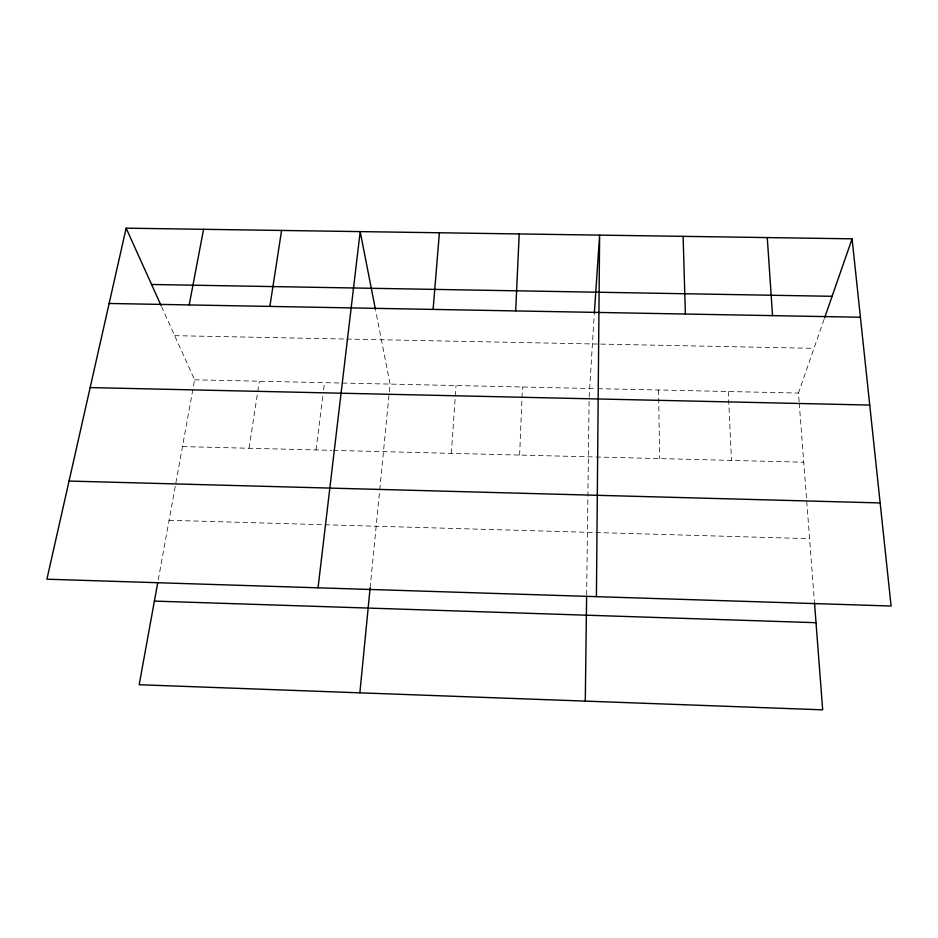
<?xml version="1.0" encoding="UTF-8"?>
<svg xmlns="http://www.w3.org/2000/svg" width="938" height="938" viewBox="0 0 938 938"><rect width="100%" height="100%" fill="white"/><g stroke="black" fill="none" stroke-linecap="round" stroke-linejoin="round"><path stroke-width="0.7" stroke-dasharray="4.69 3.52" d="M586.637 594.856L589.123 398.65M589.134 397.196L594.235 314.664M519.629 455.071L522.431 387.007M451.319 453.347L456.044 385.541M370.123 587.997L390.067 384.099L375.681 310.642M316.036 449.947L322.883 395.543M323.61 389.821L324.501 382.657M249.039 448.258L259.357 381.227M158.252 579.86L194.6 379.808L161.688 306.902M799.129 401.699L798.461 393.057L824.162 319.119M174.667 335.663L345.254 339.04M346.708 339.075L599.452 344.082M600.895 344.105L814.008 348.338M194.6 379.808L596.462 388.625M597.905 388.66L798.461 393.057M182.464 446.582L331.818 450.346M333.248 450.381L803.749 462.223M169.075 520.285L809.6 538.682M799.235 403.141L814.383 601.352M728.263 391.521L731.476 460.406M658.535 389.985L659.684 458.6"/><path stroke-width="1.41" d="M596.416 596.662L599.616 235.121L594.329 313.257M585.289 701.12L586.613 596.31M515.689 310.924L519.206 233.937M433.11 309.411L439.394 232.765M359.864 692.842L370.123 587.997M318.041 587.821L360.192 231.604L375.411 309.247M269.863 306.421L281.588 230.443M157.736 582.686L139.187 684.728L822.673 709.832L814.489 602.771M189.195 304.932L203.569 229.306M126.138 228.169L46.9 579.203L891.1 606.018L852.079 238.827L126.138 228.169L161.09 305.577M824.631 317.783L852.079 238.827M151.557 284.472L832.1 296.302M109.136 303.466L860.416 317.243M90.154 387.582L869.749 405.064M69.049 481.053L880.149 502.932M154.395 601.094L816.013 622.691M767.261 237.572L772.537 315.625M683.11 236.341L685.385 314.031"/></g></svg>
